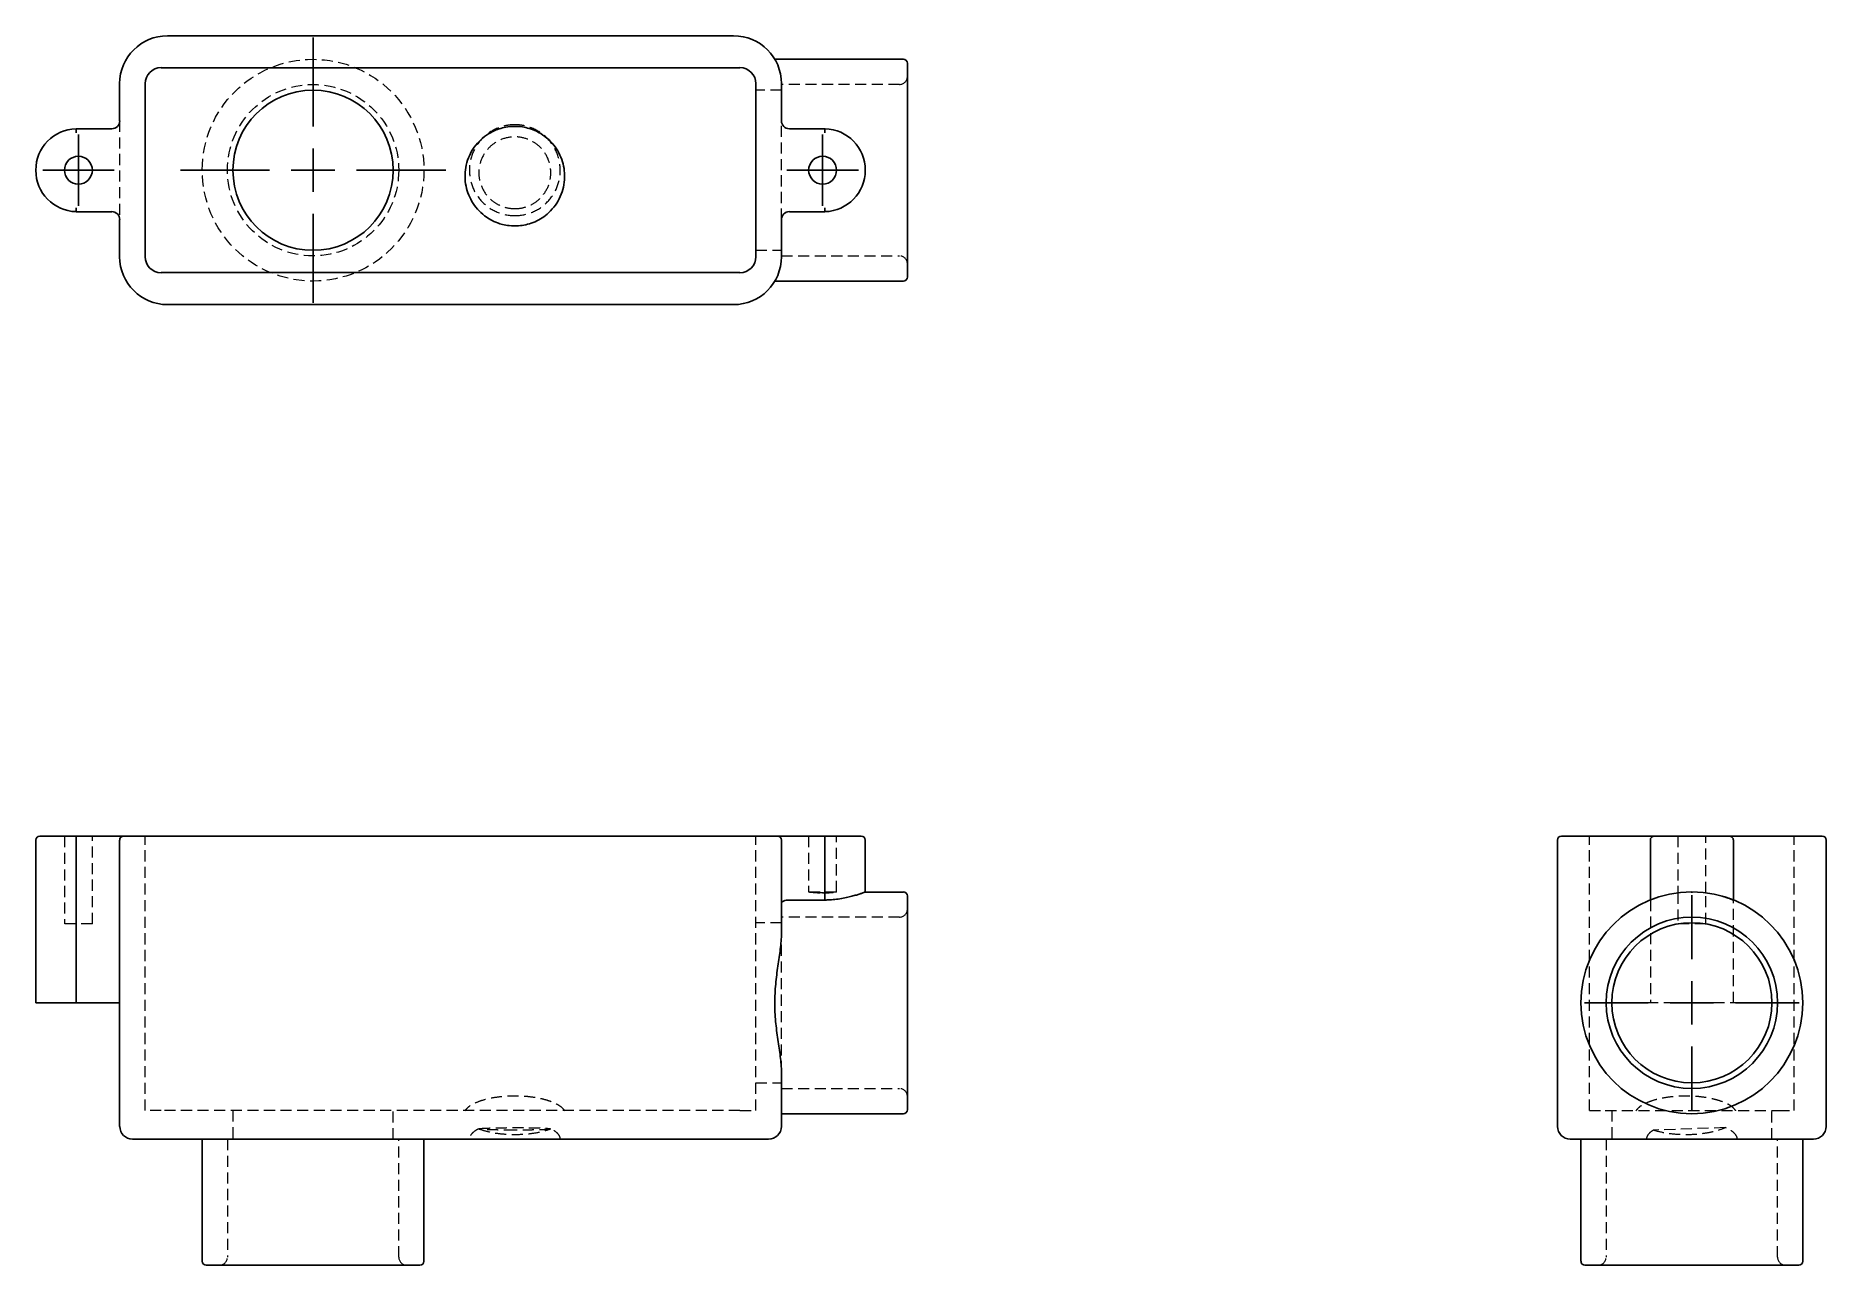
# Model space of a CAD drawing. Header units: millimetres. Extents: x 33 to 238, y 32 to 173.
import ezdxf

# ---------------------------------------------------------------- set-up
doc = ezdxf.new("R2010")
doc.units = ezdxf.units.MM
doc.linetypes.add('HIDDEN', pattern=[1.905, 1.27, -0.635])
doc.layers.add('10', color=7, linetype='Continuous')

# ---------------------------------------------------------------- blocks, each defined once
blk = doc.blocks.new('SW_CENTERMARKSYMBOL_0')
at = {"layer": '10', "color": 0}
for p, q in [((0, 5), (0, 15.22)), ((0, 0), (0, 2.5)), ((-5, 0), (-15.22, 0)), ((0, 0), (-2.5, 0)), ((0, 0), (0, -2.5)), ((0, 0), (2.5, 0)), ((5, 0), (15.22, 0)), ((0, -5), (0, -15.22))]:
    blk.add_line(p, q, dxfattribs=at)
blk = doc.blocks.new('SW_CENTERMARKSYMBOL_1')
at = {"layer": '10', "color": 0}
for p, q in [((0, 2.5), (0, 4.1)), ((0, 0), (0, 2.5)), ((-2.5, 0), (-4.1, 0)), ((0, 0), (-2.5, 0)), ((0, 0), (0, -2.5)), ((0, 0), (2.5, 0)), ((2.5, 0), (4.1, 0)), ((0, -2.5), (0, -4.1))]:
    blk.add_line(p, q, dxfattribs=at)
blk = doc.blocks.new('SW_CENTERMARKSYMBOL_2')
at = {"layer": '10', "color": 0}
for p, q in [((0, 2.5), (0, 4.1)), ((0, 0), (0, 2.5)), ((-2.5, 0), (-4.1, 0)), ((0, 0), (-2.5, 0)), ((0, 0), (0, -2.5)), ((0, 0), (2.5, 0)), ((2.5, 0), (4.1, 0)), ((0, -2.5), (0, -4.1))]:
    blk.add_line(p, q, dxfattribs=at)
blk = doc.blocks.new('SW_CENTERMARKSYMBOL_3')
at = {"layer": '10', "color": 0}
for p, q in [((0, 5), (0, 12.33)), ((0, 0), (0, 2.5)), ((-5, 0), (-12.33, 0)), ((0, 0), (-2.5, 0)), ((0, 0), (0, -2.5)), ((0, 0), (2.5, 0)), ((5, 0), (12.33, 0)), ((0, -5), (0, -12.33))]:
    blk.add_line(p, q, dxfattribs=at)

msp = doc.modelspace()

# ---------------------------------------------------------------- linework, layer by layer
at = {"color": 7, "linetype": 'Continuous', "lineweight": 25}
for p, q in [((113.06, 173.41), (48.11, 173.41)), ((132.54, 170.72), (117.79, 170.72)), ((47.38, 169.75), (113.79, 169.75)), ((133, 158), (133, 170.26)), ((42.62, 167.93), (42.62, 163.67)), ((45.55, 167.93), (45.55, 148.07)), ((115.62, 167.93), (115.62, 148.07)), ((118.55, 163.67), (118.55, 167.93)), ((41.71, 162.76), (37.62, 162.76)), ((123.54, 162.76), (119.46, 162.76)), ((133, 145.74), (133, 158)), ((37.62, 153.24), (41.71, 153.24)), ((42.62, 152.33), (42.62, 148.07)), ((118.55, 148.07), (118.55, 152.33)), ((119.46, 153.24), (123.54, 153.24)), ((47.38, 146.25), (113.79, 146.25)), ((117.79, 145.28), (132.54, 145.28)), ((48.11, 142.59), (113.06, 142.59)), ((33, 81.15), (33, 62.49)), ((37.63, 81.61), (33.46, 81.61)), ((37.62, 81.15), (37.62, 62.49)), ((41.71, 81.61), (37.63, 81.61)), ((43.08, 81.61), (41.71, 81.61)), ((42.62, 48.31), (42.62, 81.15)), ((48.11, 81.61), (43.08, 81.61)), ((113.06, 81.61), (48.11, 81.61)), ((118.09, 81.61), (113.06, 81.61)), ((119.46, 81.61), (118.09, 81.61)), ((118.55, 70.44), (118.55, 81.15)), ((123.54, 81.61), (119.46, 81.61)), ((127.71, 81.61), (123.54, 81.61)), ((123.54, 81.15), (123.54, 74.28)), ((128.17, 75.2), (128.17, 81.15)), ((207.59, 48.31), (207.59, 81.15)), ((213.07, 81.61), (208.04, 81.61)), ((217.33, 81.61), (213.07, 81.61)), ((218.7, 81.61), (217.33, 81.61)), ((218.24, 81.15), (218.24, 74.28)), ((227.3, 81.61), (218.7, 81.61)), ((228.67, 81.61), (227.3, 81.61)), ((227.76, 81.15), (227.76, 74.28)), ((232.93, 81.61), (228.67, 81.61)), ((237.96, 81.61), (232.93, 81.61)), ((238.41, 48.31), (238.41, 81.15)), ((123.54, 74.28), (119.46, 74.28)), ((132.54, 75.2), (128.15, 75.2)), ((133, 50.23), (133, 74.75)), ((223.09, 75.2), (222.93, 75.2)), ((33, 62.49), (37.62, 62.49)), ((37.62, 62.49), (41.71, 62.49)), ((41.71, 62.49), (42.62, 62.49)), ((118.55, 48.31), (118.55, 54.54)), ((118.55, 49.77), (132.54, 49.77)), ((44.09, 46.85), (48.11, 46.85)), ((48.11, 46.85), (113.06, 46.85)), ((52.1, 46.85), (52.1, 32.85)), ((77.53, 32.85), (77.53, 46.85)), ((113.06, 46.85), (117.08, 46.85)), ((209.05, 46.85), (213.07, 46.85)), ((210.28, 46.85), (210.28, 32.85)), ((213.07, 46.85), (232.93, 46.85)), ((232.93, 46.85), (236.95, 46.85)), ((235.72, 32.85), (235.72, 46.85)), ((52.56, 32.39), (77.07, 32.39)), ((210.74, 32.39), (223, 32.39)), ((223, 32.39), (235.26, 32.39))]:
    msp.add_line(p, q, dxfattribs=at)
at = {"color": 7, "linetype": 'HIDDEN', "lineweight": 18}
for p, q in [((118.55, 167.19), (115.62, 167.19)), ((132.09, 167.83), (118.55, 167.83)), ((42.62, 163.67), (42.62, 152.33)), ((118.55, 158), (118.55, 163.67)), ((118.55, 152.33), (118.55, 158)), ((115.62, 148.81), (118.55, 148.81)), ((118.55, 148.17), (132.09, 148.17)), ((36.29, 81.61), (36.29, 71.54)), ((39.49, 71.54), (39.49, 81.61)), ((45.55, 50.14), (45.55, 81.61)), ((115.62, 50.14), (115.62, 81.61)), ((121.67, 81.61), (121.67, 75.2)), ((124.88, 75.2), (124.88, 81.61)), ((211.25, 50.14), (211.25, 81.61)), ((221.4, 81.61), (221.4, 75.1)), ((224.6, 75.11), (224.6, 81.61)), ((234.75, 50.14), (234.75, 81.61)), ((124.88, 75.2), (121.67, 75.2)), ((123.37, 75.1), (122.92, 75.11)), ((218.24, 74.28), (218.24, 62.49)), ((221.4, 75.1), (221.4, 71.54)), ((224.6, 71.54), (224.6, 75.11)), ((227.76, 62.49), (227.76, 74.28)), ((132.09, 72.32), (118.55, 72.32)), ((39.49, 71.54), (36.29, 71.54)), ((118.55, 71.68), (115.62, 71.68)), ((118.55, 54.54), (118.55, 70.44)), ((224.6, 71.54), (221.4, 71.54)), ((228.67, 62.49), (217.33, 62.49)), ((115.62, 53.3), (118.55, 53.3)), ((118.55, 52.65), (132.09, 52.65)), ((47.38, 50.14), (45.55, 50.14)), ((113.79, 50.14), (47.38, 50.14)), ((55.62, 50.14), (55.62, 46.85)), ((74.01, 46.85), (74.01, 50.14)), ((113.79, 50.14), (115.62, 50.14)), ((211.25, 50.14), (213.07, 50.14)), ((213.07, 50.14), (232.93, 50.14)), ((213.81, 50.14), (213.81, 46.85)), ((232.19, 46.85), (232.19, 50.14)), ((232.93, 50.14), (234.75, 50.14)), ((226.82, 48.17), (218.59, 47.88)), ((54.98, 46.85), (54.98, 33.31)), ((74.65, 33.31), (74.65, 46.85)), ((213.17, 46.85), (213.17, 33.31)), ((232.83, 33.31), (232.83, 46.85))]:
    msp.add_line(p, q, dxfattribs=at)
for radius in [12.72, 9.83]:
    msp.add_circle((64.81, 158), radius, dxfattribs=at)
at = {"color": 7, "linetype": 'Continuous', "lineweight": 25}
for centre, radius in [((64.81, 158), 9.19), ((37.89, 158), 1.6), ((123.27, 158), 1.6), ((223, 62.49), 12.72), ((223, 62.49), 9.83), ((223, 62.49), 9.19)]:
    msp.add_circle(centre, radius, dxfattribs=at)
for centre, radius, start, end in [((48.11, 167.93), 5.49, 90, 180), ((113.06, 167.93), 5.49, 0, 90), ((132.54, 170.26), 0.457, 0, 90), ((47.38, 167.93), 1.83, 90, 180), ((113.79, 167.93), 1.83, 0, 90), ((37.76, 158), 4.76, 91.6292, 268.3708), ((41.71, 163.67), 0.915, 270, 0), ((119.46, 163.67), 0.915, 180, 270), ((123.41, 158), 4.76, 271.6292, 88.3708), ((41.71, 152.33), 0.915, 0, 90), ((119.46, 152.33), 0.915, 90, 180), ((48.11, 148.07), 5.49, 180, 270), ((47.38, 148.07), 1.83, 180, 270), ((113.06, 148.07), 5.49, 270, 0), ((113.79, 148.07), 1.83, 270, 0), ((132.54, 145.74), 0.457, 270, 0), ((33.46, 81.15), 0.457, 90, 180), ((43.08, 81.15), 0.457, 90, 180), ((118.09, 81.15), 0.457, 0, 90), ((127.71, 81.15), 0.457, 0, 90), ((208.04, 81.15), 0.457, 90, 180), ((237.96, 81.15), 0.457, 0, 90), ((132.54, 74.75), 0.457, 0, 90), ((132.54, 50.23), 0.457, 270, 0), ((44.09, 48.31), 1.46, 180, 270), ((117.08, 48.31), 1.46, 270, 0), ((209.05, 48.31), 1.46, 180, 270), ((236.95, 48.31), 1.46, 270, 0), ((52.56, 32.85), 0.457, 180, 270), ((77.07, 32.85), 0.457, 270, 0), ((210.74, 32.85), 0.457, 180, 270), ((235.26, 32.85), 0.457, 270, 0)]:
    msp.add_arc(centre, radius, start, end, dxfattribs=at)
at = {"color": 7, "linetype": 'HIDDEN', "lineweight": 18}
for centre, radius, start, end in [((132.09, 168.75), 0.915, 270, 0), ((132.09, 147.25), 0.915, 0, 90), ((123.28, 87.92), 12.81, 262.7953, 269.972), ((132.09, 73.24), 0.915, 270, 0), ((132.09, 51.74), 0.915, 0, 90), ((54.07, 33.31), 0.915, 270, 0), ((75.56, 33.31), 0.915, 180, 270), ((212.25, 33.31), 0.915, 270, 0), ((233.75, 33.31), 0.915, 180, 270)]:
    msp.add_arc(centre, radius, start, end, dxfattribs=at)
at = {"color": 7, "linetype": 'Continuous', "lineweight": 25}
for points, knots in [([(37.63, 162.3), (37.63, 162.3), (37.63, 162.3), (37.63, 162.36), (37.63, 162.42), (37.63, 162.53), (37.63, 162.58), (37.62, 162.67), (37.62, 162.7), (37.62, 162.75), (37.62, 162.76), (37.62, 162.76)], [-0.00063917, -0.00063917, -0.00063917, -0.00063917, 0, 0, 0.01955496, 0.01955496, 0.03908851, 0.03908851, 0.05861999, 0.05861999, 0.07815046, 0.07815046, 0.07815046, 0.07815046]), ([(85.96, 151.96), (86.15, 151.89), (86.34, 151.83), (86.79, 151.72), (87.06, 151.67), (87.67, 151.6), (88.03, 151.59), (88.66, 151.64), (88.94, 151.68), (89.5, 151.8), (89.78, 151.89), (90.64, 152.23), (91.18, 152.55), (92.23, 153.45), (92.71, 154.05), (93.4, 155.4), (93.6, 156.14), (93.71, 157.59), (93.63, 158.3), (93.21, 159.67), (92.87, 160.31), (91.95, 161.47), (91.36, 161.97), (90.35, 162.52), (89.98, 162.67), (89.35, 162.86), (89.09, 162.92), (88.51, 163.01), (88.19, 163.03), (87.56, 163.02), (87.25, 162.99), (86.67, 162.89), (86.41, 162.82), (85.72, 162.59), (85.32, 162.4), (84.3, 161.77), (83.75, 161.25), (82.87, 160.03), (82.56, 159.33), (82.23, 157.88), (82.2, 157.15), (82.42, 155.72), (82.67, 155.04), (83.4, 153.79), (83.9, 153.23), (84.93, 152.43), (85.43, 152.16), (85.96, 151.96)], [-3.933249, -3.933249, -3.933249, -3.933249, -3.867698, -3.867698, -3.779428, -3.779428, -3.663469, -3.663469, -3.571922, -3.571922, -3.474164, -3.474164, -3.270471, -3.270471, -3.020443, -3.020443, -2.772861, -2.772861, -2.541545, -2.541545, -2.304299, -2.304299, -2.054589, -2.054589, -1.926363, -1.926363, -1.838314, -1.838314, -1.732819, -1.732819, -1.631647, -1.631647, -1.541569, -1.541569, -1.395291, -1.395291, -1.149222, -1.149222, -0.901347, -0.901347, -0.662286, -0.662286, -0.42783, -0.42783, -0.184912, -0.184912, 0, 0, 0, 0]), ([(123.54, 162.76), (123.54, 162.76), (123.54, 162.75), (123.54, 162.7), (123.54, 162.67), (123.54, 162.58), (123.54, 162.53), (123.54, 162.42), (123.54, 162.36), (123.54, 162.3), (123.54, 162.3), (123.54, 162.3)], [0, 0, 0, 0, 0.01953037, 0.01953037, 0.03906177, 0.03906177, 0.05859522, 0.05859522, 0.07815009, 0.07815009, 0.07878927, 0.07878927, 0.07878927, 0.07878927]), ([(37.63, 153.7), (37.63, 153.7), (37.63, 153.7), (37.63, 153.64), (37.63, 153.58), (37.63, 153.47), (37.63, 153.42), (37.62, 153.33), (37.62, 153.3), (37.62, 153.25), (37.62, 153.24), (37.62, 153.24)], [-0.07878927, -0.07878927, -0.07878927, -0.07878927, -0.07815009, -0.07815009, -0.05859522, -0.05859522, -0.03906177, -0.03906177, -0.01953037, -0.01953037, 0, 0, 0, 0]), ([(123.54, 153.7), (123.54, 153.7), (123.54, 153.7), (123.54, 153.64), (123.54, 153.58), (123.54, 153.47), (123.54, 153.42), (123.54, 153.33), (123.54, 153.3), (123.54, 153.25), (123.54, 153.24), (123.54, 153.24)], [-0.00063917, -0.00063917, -0.00063917, -0.00063917, 0, 0, 0.01955496, 0.01955496, 0.03908851, 0.03908851, 0.05861999, 0.05861999, 0.07815046, 0.07815046, 0.07815046, 0.07815046]), ([(37.63, 81.61), (37.63, 81.61), (37.63, 81.61), (37.63, 81.61), (37.63, 81.59), (37.63, 81.55), (37.63, 81.51), (37.62, 81.43), (37.62, 81.38), (37.62, 81.27), (37.62, 81.21), (37.62, 81.15)], [-0.07878927, -0.07878927, -0.07878927, -0.07878927, -0.07815009, -0.07815009, -0.05859522, -0.05859522, -0.03906177, -0.03906177, -0.01953037, -0.01953037, 0, 0, 0, 0]), ([(123.54, 81.61), (123.54, 81.61), (123.54, 81.61), (123.54, 81.61), (123.54, 81.59), (123.54, 81.55), (123.54, 81.51), (123.54, 81.43), (123.54, 81.38), (123.54, 81.27), (123.54, 81.21), (123.54, 81.15)], [-0.00063917, -0.00063917, -0.00063917, -0.00063917, 0, 0, 0.01955496, 0.01955496, 0.03908851, 0.03908851, 0.05861999, 0.05861999, 0.07815046, 0.07815046, 0.07815046, 0.07815046]), ([(218.7, 81.61), (218.7, 81.61), (218.7, 81.61), (218.64, 81.61), (218.58, 81.59), (218.47, 81.55), (218.42, 81.51), (218.33, 81.43), (218.3, 81.38), (218.25, 81.27), (218.24, 81.21), (218.24, 81.15)], [-0.00063917, -0.00063917, -0.00063917, -0.00063917, 0, 0, 0.01955496, 0.01955496, 0.03908851, 0.03908851, 0.05861999, 0.05861999, 0.07815046, 0.07815046, 0.07815046, 0.07815046]), ([(227.76, 81.15), (227.76, 81.21), (227.75, 81.27), (227.7, 81.38), (227.67, 81.43), (227.58, 81.51), (227.53, 81.55), (227.42, 81.59), (227.36, 81.61), (227.3, 81.61), (227.3, 81.61), (227.3, 81.61)], [0, 0, 0, 0, 0.01953037, 0.01953037, 0.03906177, 0.03906177, 0.05859522, 0.05859522, 0.07815009, 0.07815009, 0.07878927, 0.07878927, 0.07878927, 0.07878927]), ([(119.46, 74.28), (119.33, 74.28), (119.21, 74.27), (118.98, 74.23), (118.88, 74.2), (118.72, 74.12), (118.65, 74.08), (118.57, 73.98), (118.55, 73.93), (118.55, 73.87)], [0, 0, 0, 0, 0.25, 0.25, 0.5, 0.5, 0.75, 0.75, 1, 1, 1, 1]), ([(128.15, 75.2), (128.15, 75.2), (128.15, 75.2), (128.01, 75.14), (127.75, 75.05), (127.38, 74.93), (126.9, 74.78), (126.32, 74.63), (125.64, 74.48), (124.88, 74.36), (124.18, 74.3), (123.72, 74.28), (123.54, 74.28)], [0, 0, 0, 0, 0.073459, 0.173897, 0.27714, 0.379819, 0.485162, 0.593777, 0.70544, 0.815367, 0.92888, 1, 1, 1, 1]), ([(218.71, 74.46), (218.63, 74.43), (218.43, 74.35), (218.28, 74.3), (218.25, 74.28), (218.24, 74.28)], [0, 0, 0, 0, 0.309073, 0.733857, 1, 1, 1, 1]), ([(227.76, 74.28), (227.74, 74.29), (227.7, 74.3), (227.49, 74.39), (227.16, 74.5), (226.83, 74.62), (226.57, 74.69), (226.49, 74.71)], [0, 0, 0, 0, 0.2218384, 0.4504517, 0.6721978, 0.8998441, 1, 1, 1, 1]), ([(118.55, 70.44), (118.55, 69.87), (118.49, 69.27), (118.38, 68.34), (118.33, 68.02), (118.24, 67.37), (118.19, 67.04), (118.04, 66.03), (117.95, 65.34), (117.86, 64.28), (117.83, 63.93), (117.79, 63.21), (117.78, 62.84), (117.78, 61.77), (117.82, 61.06), (117.95, 59.66), (118.04, 58.95), (118.24, 57.61), (118.34, 56.96), (118.45, 56.02), (118.49, 55.71), (118.53, 55.12), (118.55, 54.82), (118.55, 54.54)], [0, 0, 0, 0, 0.125, 0.125, 0.1875, 0.1875, 0.25, 0.25, 0.375, 0.375, 0.4375, 0.4375, 0.5, 0.5, 0.625, 0.625, 0.75, 0.75, 0.875, 0.875, 0.9375, 0.9375, 1, 1, 1, 1])]:
    msp.add_open_spline(points, degree=3, knots=knots, dxfattribs=at)
at = {"color": 7, "linetype": 'HIDDEN', "lineweight": 18}
for points, knots in [([(87.96, 163.21), (87.95, 163.21), (87.95, 163.21), (87.6, 163.21), (87.25, 163.18), (86.55, 163.03), (86.2, 162.92), (85.25, 162.5), (84.69, 162.12), (83.74, 161.14), (83.36, 160.55), (82.85, 159.27), (82.73, 158.59), (82.76, 157.25), (82.89, 156.61), (83.39, 155.4), (83.76, 154.83), (84.72, 153.86), (85.3, 153.46), (86.58, 152.93), (87.26, 152.79), (87.95, 152.79), (87.95, 152.79), (87.96, 152.79)], [-0.001237, -0.001237, -0.001237, -0.001237, 0, 0, 0.113896, 0.113896, 0.235044, 0.235044, 0.455235, 0.455235, 0.681653, 0.681653, 0.907607, 0.907607, 1.119397, 1.119397, 1.339062, 1.339062, 1.567545, 1.567545, 1.793339, 1.793339, 1.794576, 1.794576, 1.794576, 1.794576]), ([(87.96, 152.79), (87.96, 152.79), (87.97, 152.79), (88.66, 152.79), (89.34, 152.93), (90.62, 153.46), (91.2, 153.86), (92.15, 154.83), (92.53, 155.4), (93.03, 156.61), (93.16, 157.25), (93.18, 158.59), (93.06, 159.27), (92.56, 160.55), (92.18, 161.14), (91.23, 162.12), (90.67, 162.5), (89.72, 162.92), (89.37, 163.03), (88.66, 163.18), (88.32, 163.21), (87.97, 163.21), (87.96, 163.21), (87.96, 163.21)], [-0.001237, -0.001237, -0.001237, -0.001237, 0, 0, 0.225794, 0.225794, 0.454277, 0.454277, 0.673942, 0.673942, 0.885731, 0.885731, 1.111686, 1.111686, 1.338104, 1.338104, 1.558295, 1.558295, 1.679443, 1.679443, 1.793339, 1.793339, 1.794576, 1.794576, 1.794576, 1.794576]), ([(87.96, 153.59), (87.47, 153.59), (86.99, 153.68), (86.18, 153.97), (85.84, 154.15), (85.18, 154.63), (84.87, 154.94), (84.29, 155.74), (84.06, 156.24), (83.82, 157.26), (83.79, 157.78), (83.95, 158.83), (84.13, 159.34), (84.65, 160.22), (84.97, 160.59), (85.69, 161.17), (86.07, 161.39), (87, 161.75), (87.55, 161.84), (88.61, 161.8), (89.11, 161.69), (89.99, 161.32), (90.37, 161.08), (91.11, 160.42), (91.45, 159.98), (91.91, 159.02), (92.04, 158.52), (92.12, 157.47), (92.05, 156.92), (91.71, 155.89), (91.43, 155.41), (90.81, 154.7), (90.5, 154.43), (89.82, 154.01), (89.46, 153.85), (88.71, 153.64), (88.34, 153.59), (87.96, 153.59)], [0, 0, 0, 0, 0.159114, 0.159114, 0.284023, 0.284023, 0.427467, 0.427467, 0.606094, 0.606094, 0.774155, 0.774155, 0.952441, 0.952441, 1.109827, 1.109827, 1.255861, 1.255861, 1.435718, 1.435718, 1.602749, 1.602749, 1.748752, 1.748752, 1.928508, 1.928508, 2.09745, 2.09745, 2.275392, 2.275392, 2.454046, 2.454046, 2.587536, 2.587536, 2.716142, 2.716142, 2.840479, 2.840479, 2.840479, 2.840479]), ([(123.27, 75.1), (123.45, 75.1), (123.81, 75.11), (124.29, 75.14), (124.65, 75.18), (124.86, 75.2), (124.86, 75.2), (124.85, 75.2)], [0, 0, 0, 0, 0.213678, 0.427315, 0.64202, 0.857432, 1, 1, 1, 1]), ([(93.69, 50.11), (93.56, 50.26), (93.27, 50.6), (92.64, 50.95), (91.9, 51.24), (91.01, 51.49), (90.07, 51.66), (89.13, 51.76), (88.26, 51.79), (87.35, 51.79), (86.31, 51.72), (85.26, 51.56), (84.26, 51.32), (83.42, 51.01), (82.69, 50.64), (82.37, 50.27), (82.22, 50.11)], [0, 0, 0, 0, 0.048972, 0.108228, 0.174581, 0.243311, 0.331243, 0.408785, 0.474004, 0.54423, 0.629624, 0.727798, 0.805221, 0.88007, 0.946356, 1, 1, 1, 1]), ([(228.06, 50.09), (227.93, 50.24), (227.65, 50.59), (227.01, 50.94), (226.27, 51.24), (225.38, 51.48), (224.43, 51.66), (223.48, 51.76), (222.6, 51.8), (221.69, 51.79), (220.65, 51.72), (219.58, 51.56), (218.58, 51.31), (217.74, 51), (217.02, 50.62), (216.7, 50.25), (216.56, 50.08)], [0, 0, 0, 0, 0.0486056, 0.1076185, 0.1739241, 0.2427716, 0.3309984, 0.4088693, 0.4743467, 0.5448294, 0.6305911, 0.7290891, 0.8065905, 0.8812481, 0.9470288, 1, 1, 1, 1]), ([(83.87, 48.04), (83.8, 48.01), (83.6, 47.93), (83.31, 47.74), (83.01, 47.48), (82.83, 47.22), (82.75, 47.01), (82.75, 46.9), (82.74, 46.85)], [0, 0, 0, 0, 0.124283, 0.374912, 0.606441, 0.812338, 0.907483, 1, 1, 1, 1]), ([(83.87, 48.04), (83.89, 48.05), (83.94, 48.07), (84.35, 48.1), (85, 48.13), (85.87, 48.15), (86.88, 48.17), (87.96, 48.17), (89.04, 48.17), (90.04, 48.15), (90.91, 48.13), (91.57, 48.1), (91.98, 48.07), (92.03, 48.05), (92.05, 48.04)], [0, 0, 0, 0, 0.06325, 0.150501, 0.237853, 0.325272, 0.412687, 0.499944, 0.587308, 0.674722, 0.762131, 0.849353, 0.936713, 1, 1, 1, 1]), ([(87.96, 47.88), (87.6, 47.88), (86.88, 47.89), (85.87, 47.9), (85, 47.92), (84.35, 47.95), (83.95, 47.99), (83.89, 48.01), (83.87, 48.01)], [0, 0, 0, 0, 0.176556, 0.353308, 0.530034, 0.706695, 0.883002, 1, 1, 1, 1]), ([(83.87, 48.01), (84.26, 47.89), (85.12, 47.62), (86.5, 47.44), (87.96, 47.37), (89.42, 47.44), (90.8, 47.62), (91.65, 47.89), (92.04, 48.01)], [0, 0, 0, 0, 0.146791, 0.324428, 0.499815, 0.675179, 0.85283, 1, 1, 1, 1]), ([(92.04, 48.01), (92.02, 48.01), (91.97, 47.99), (91.57, 47.95), (90.91, 47.92), (90.05, 47.9), (89.04, 47.89), (88.32, 47.88), (87.96, 47.88)], [0, 0, 0, 0, 0.1166933, 0.2932081, 0.4697711, 0.6464888, 0.8232312, 1, 1, 1, 1]), ([(93.17, 46.85), (93.17, 46.91), (93.16, 47.03), (93.07, 47.26), (92.81, 47.6), (92.43, 47.87), (92.13, 48.01), (92.05, 48.04)], [0, 0, 0, 0, 0.104962, 0.21053, 0.428572, 0.85177, 1, 1, 1, 1]), ([(218.59, 47.88), (218.5, 47.82), (218.3, 47.7), (218.04, 47.46), (217.83, 47.17), (217.8, 46.95), (217.79, 46.85)], [0, 0, 0, 0, 0.230887, 0.523464, 0.775681, 1, 1, 1, 1]), ([(218.55, 47.9), (219.05, 47.77), (220.05, 47.52), (221.57, 47.39), (223.06, 47.38), (224.46, 47.52), (225.74, 47.76), (226.51, 48.05), (226.86, 48.19)], [0, 0, 0, 0, 0.183069, 0.367648, 0.539298, 0.709494, 0.867231, 1, 1, 1, 1]), ([(228.21, 46.85), (228.21, 46.93), (228.19, 47.1), (227.99, 47.45), (227.58, 47.8), (227.14, 48.05), (226.87, 48.15), (226.82, 48.16)], [0, 0, 0, 0, 0.124394, 0.258056, 0.567897, 0.922261, 1, 1, 1, 1])]:
    msp.add_open_spline(points, degree=3, knots=knots, dxfattribs=at)

# ---------------------------------------------------------------- block references
at = {"layer": '10'}
for name, p in [('SW_CENTERMARKSYMBOL_0', (64.81, 158)), ('SW_CENTERMARKSYMBOL_1', (37.89, 158)), ('SW_CENTERMARKSYMBOL_2', (123.27, 158)), ('SW_CENTERMARKSYMBOL_3', (223, 62.49))]:
    msp.add_blockref(name, p, dxfattribs=at)

doc.saveas('drawing.dxf')
